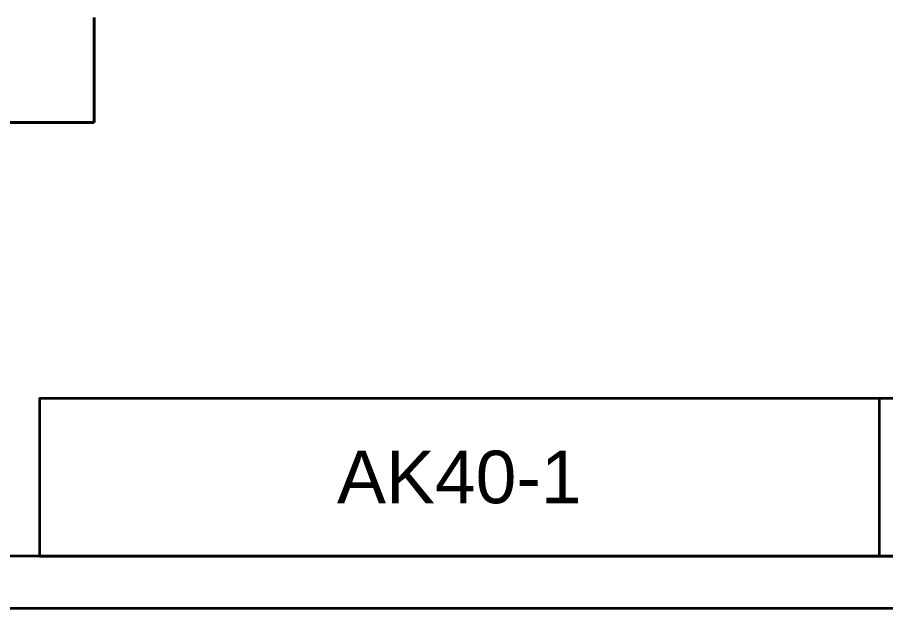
# Model space of a CAD drawing. Header units: millimetres. Extents: x 0 to 420, y 0 to 594.
# Drawn here: x 145.8 to 311.2, y 0 to 112.6 of the extents above; entities that cross this region are included whole.
import ezdxf

# ---------------------------------------------------------------- set-up
doc = ezdxf.new("R2010")
doc.units = ezdxf.units.MM
doc.layers.get('0').update_dxf_attribs({"lineweight": 35})
doc.layers.add('архио', color=252, linetype='Continuous', lineweight=40)
doc.layers.add('Размеры', color=5, linetype='Continuous', lineweight=9)
doc.styles.add('H100', font='ARIAL.TTF', dxfattribs={"height": 100})

# ---------------------------------------------------------------- blocks, each defined once
blk = doc.blocks.new('A$C49AA496E')
for p, q in [((205, 4.999999721198037), (20, 4.999999721198037)), ((210, -2.788019628496841e-07), (-5.684341886080801e-14, -2.788019628496841e-07))]:
    blk.add_line(p, q)

msp = doc.modelspace()

# ---------------------------------------------------------------- linework, layer by layer
msp.add_line((309.9999999999928, 40), (309.9999999999928, 10))
msp.add_lwpolyline([(149.9999999999928, 10), (409.9999999999928, 10), (409.9999999999928, 40), (149.9999999999928, 40)], close=True)
msp.add_lwpolyline([(309.9999999999928, 40), (149.9999999999928, 40)])
at = {"layer": 'архио'}
for p, q in [((160.4397524512569, 112.5835552402068), (160.4397524479609, 92.58355524021408)), ((160.4397524479609, 92.58355524021408), (110.4397524480191, 92.58355524021408))]:
    msp.add_line(p, q, dxfattribs=at)

# ---------------------------------------------------------------- block references
at = {"xscale": 2, "yscale": 2, "zscale": 2}
msp.add_blockref('A$C49AA496E', (1.13686837721616e-13, 5.576039256993681e-07), dxfattribs=at)

# ---------------------------------------------------------------- texts
at = {"layer": 'Размеры', "insert": (229.9999999999928, 24.99999999999997), "char_height": 10, "width": 234.254825926073, "attachment_point": 5, "style": 'H100'}
msp.add_mtext('{\\fArial|b0|i0|c238|p34;\\C7;A\\fArial|b0|i0|c204|p34;K40\\fArial|b0|i0|c238|p34;-\\fArial|b0|i0|c204|p34;1}', dxfattribs=at)

doc.saveas('drawing.dxf')
